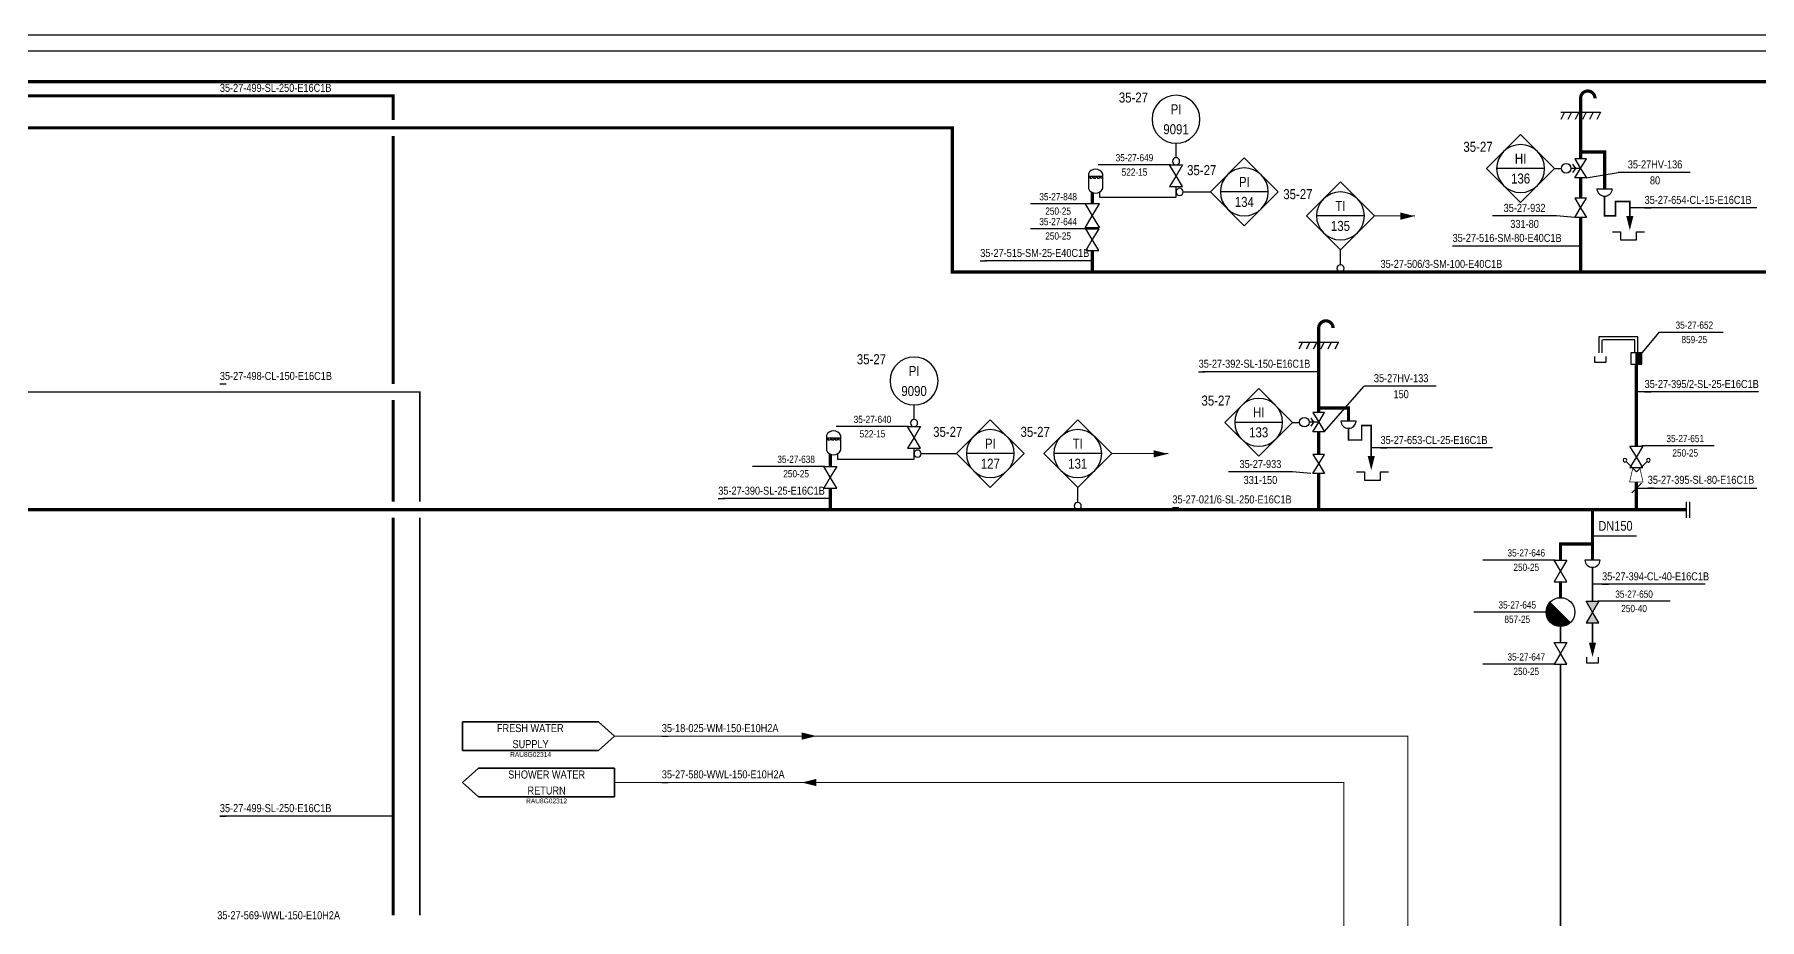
# Model space of a CAD drawing. Header units: millimetres. Extents: x -415 to 12957, y -5 to 599.
# Drawn here: x 10022 to 10560, y 318 to 594 of the extents above; entities that cross this region are included whole.
import ezdxf
from ezdxf.enums import TextEntityAlignment as Align

# ---------------------------------------------------------------- set-up
doc = ezdxf.new("R2010")
doc.units = ezdxf.units.MM
doc.header["$LTSCALE"] = 10
doc.header["$MEASUREMENT"] = 0
doc.linetypes.add('DASHDOT2', pattern=[0.5, 0.25, -0.125, 0, -0.125])
doc.linetypes.add('DASHEDX2', pattern=[1.5, 1, -0.5])
doc.layers.get('0').update_dxf_attribs({"linetype": 'CONTINUOUS'})
for name, color, linetype in [('ILMAPUTKET', 7, 'CONTINUOUS'), ('LAITTEISTO', 7, 'CONTINUOUS'), ('P-A-SHEET', 3, 'CONTINUOUS'), ('P-COND', 4, 'CONTINUOUS'), ('P-CVPOS', 7, 'CONTINUOUS'), ('P-EQUIPMENTS', 7, 'CONTINUOUS'), ('P-INSTRPOS_TEXTS', 7, 'CONTINUOUS'), ('P-INSTRU', 7, 'CONTINUOUS'), ('P-LINEPOS', 7, 'CONTINUOUS'), ('P-OTHER', 7, 'CONTINUOUS'), ('P-STEAM1', 6, 'CONTINUOUS'), ('P-SYMB', 7, 'CONTINUOUS'), ('P-TEXT', 7, 'CONTINUOUS'), ('P-VALVEPOS', 7, 'CONTINUOUS'), ('P-VENTS', 7, 'CONTINUOUS'), ('P-WATER', 3, 'CONTINUOUS'), ('PUTKIKARTIOT', 7, 'CONTINUOUS'), ('VEDENEROTTIMET', 7, 'CONTINUOUS')]:
    doc.layers.add(name, color=color, linetype=linetype)
doc.layers.add('VESIKIERROT', color=100, linetype='DASHDOT2', lineweight=35)
doc.styles.add('ARIAL', font='ARIALN.TTF')
doc.styles.add('ARIALN', font='ARIALN.TTF')
doc.styles.add('LEGIBLE', font='ARIALN.TTF')
doc.styles.get("Standard").update_dxf_attribs({"font": 'ARIALN.TTF'})

# ---------------------------------------------------------------- blocks, each defined once
blk = doc.blocks.new('PI321O06')
blk.add_hatch(color=256).paths.add_polyline_path([(0.5, 0), (-0.5, 0), (-0.5, -0.5), (0.5, -0.5)])
for p, q in [((0.5, 0.5), (-0.5, 0.5)), ((-0.5, 0.5), (-0.5, -0.5)), ((-0.5, 0), (0.5, 0)), ((0.5, -0.5), (0.5, 0.5)), ((-0.5, -0.5), (0.5, -0.5))]:
    blk.add_line(p, q)
blk = doc.blocks.new('PI314')
for p, q in [((0, 2.5), (0, -2.5)), ((1, 2.5), (1, -2.5))]:
    blk.add_line(p, q)
blk = doc.blocks.new('ARROW')
blk.add_solid([(-2.5, -1.25), (-2.5, 1.25), (2.5, 0)])
at = {"linetype": 'Continuous', "flags": 1}
blk.add_attdef('SYM_WIDTH', (0, 0), '', height=3, dxfattribs=at)
blk = doc.blocks.new('T100CON')
at = {"const_width": 0.25}
blk.add_lwpolyline([(-2.5, 2.4), (2.5, 1.28), (2.5, -1.12), (-2.5, -2.24)], close=True, dxfattribs=at)
at = {"style": 'LEGIBLE', "flags": 9}
for tag, p in [('SYM_WIDTH', (0, 0)), ('FC', (0, 3.5))]:
    blk.add_attdef(tag, p, '', height=1.8, dxfattribs=at)
blk = doc.blocks.new('PPI_0103B')
at = {"color": 0, "linetype": 'ByBlock'}
blk.add_circle((0, 0), 1.25, dxfattribs=at)
blk = doc.blocks.new('PPI_1100A')
at = {"color": 0, "linetype": 'ByBlock'}
blk.add_line((0, 0), (2, 0), dxfattribs=at)
blk = doc.blocks.new('PPI_0900A')
at = {"color": 0, "linetype": 'ByBlock'}
blk.add_line((-2.5, 0), (2.5, 0), dxfattribs=at)
blk = doc.blocks.new('PPI_1000A')
at = {"color": 0, "linetype": 'ByBlock'}
blk.add_line((-1, 0), (1, 0), dxfattribs=at)
blk = doc.blocks.new('PPI_1207A')
at = {"color": 0, "linetype": 'ByBlock'}
for p, q in [((-8.5, 0), (0, 8.5)), ((0, 8.5), (8.5, 0)), ((0, -8.5), (-8.5, 0)), ((-6, 0), (6, 0)), ((8.5, 0), (0, -8.5))]:
    blk.add_line(p, q, dxfattribs=at)
blk.add_circle((0, 0), 6, dxfattribs=at)
blk = doc.blocks.new('LPoist')
at = {"const_width": 3.75}
blk.add_lwpolyline([(1.33, 2.42, -1), (-1.33, 5.08, -5.843182)], format="xyb", dxfattribs=at)
blk.add_circle((0, 3.75), 3.75)
blk = doc.blocks.new('PPI_1200A')
at = {"color": 0, "linetype": 'ByBlock'}
blk.add_circle((0, 0), 6, dxfattribs=at)
blk = doc.blocks.new('*U61')
at = {"color": 0}
for points in [[(5, 4.5), (0, 0)], [(0, 0), (5, -4.5)], [(47.5, 4.5), (5, 4.5)], [(47.5, -4.5), (47.5, 4.5)], [(5, -4.5), (47.5, -4.5)]]:
    blk.add_lwpolyline(points, close=True, dxfattribs=at)
at = {"color": 7, "style": 'ARIALN'}
for tag, p in [('TEKSTI1', (26.25, 2.5)), ('TEKSTI2', (26.25, -2.5))]:
    blk.add_attdef(tag, text='', height=2.5, dxfattribs=at).set_placement(p, align=Align.MIDDLE_CENTER)
at = {"color": 1, "style": 'ARIALN'}
blk.add_attdef('KAAVIO', text='', height=1.5, dxfattribs=at).set_placement((26.25, -5), align=Align.TOP_CENTER)
blk = doc.blocks.new('*U60')
at = {"color": 0}
for points in [[(-47.5, -4.5), (-47.5, 4.5)], [(-47.5, 4.5), (-5, 4.5)], [(-5, 4.5), (0, 0)], [(0, 0), (-5, -4.5)], [(-5, -4.5), (-47.5, -4.5)]]:
    blk.add_lwpolyline(points, close=True, dxfattribs=at)
at = {"color": 7, "style": 'ARIALN'}
for tag, p in [('TEKSTI1', (-26.25, 2.5)), ('TEKSTI2', (-26.25, -2.5))]:
    blk.add_attdef(tag, text='', height=2.5, dxfattribs=at).set_placement(p, align=Align.MIDDLE_CENTER)
at = {"color": 1, "style": 'ARIALN'}
blk.add_attdef('KAAVIO', text='', height=1.5, dxfattribs=at).set_placement((-26.25, -5), align=Align.TOP_CENTER)
blk = doc.blocks.new('P7A1100')
at = {"color": 0, "linetype": 'ByBlock'}
for points in [[(-3, -1.8), (-3, 1.8), (0, 0)], [(3, -1.8), (3, 1.8), (0, 0)]]:
    blk.add_lwpolyline(points, close=True, dxfattribs=at)
blk = doc.blocks.new('PRO66DD')
h = blk.add_hatch(color=0)
h.paths.add_polyline_path([(-3, 1.8), (-3, -1.8), (0, 0)])
h.paths.add_polyline_path([(3, -1.8), (3, 1.8), (0, 0)])
at = {"layer": 'P-VENTS', "color": 0, "linetype": 'Continuous'}
for points in [[(-3, -1.8), (-3, 1.8), (0, 0)], [(3, -1.8), (3, 1.8), (0, 0)]]:
    blk.add_lwpolyline(points, close=True, dxfattribs=at)
blk = doc.blocks.new('P7A0127')
at = {"color": 0, "linetype": 'ByBlock'}
for p, q in [((-7.5, 20), (-7.5, 17.5)), ((7.5, 17.5), (7.5, 20)), ((7.5, 17.5), (-7.5, 17.5)), ((-7.5, 17.5), (-7.5, 5)), ((7.5, 5), (7.5, 17.5))]:
    blk.add_line(p, q, dxfattribs=at)
at = {"color": 0, "linetype": 'DASHEDX2', "ltscale": 0.25}
for points in [[(-7.5, 16.5), (7.5, 16.5)], [(-6, 15.5), (6, 15.5)]]:
    blk.add_lwpolyline(points, dxfattribs=at)
at = {"color": 0, "linetype": 'ByBlock'}
for centre, start, end in [((0, 16.9), 22.4569, 157.5431), ((0, 8.1), 202.4569, 337.5431)]:
    blk.add_arc(centre, 8.12, start, end, dxfattribs=at)
blk = doc.blocks.new('P7A1304')
at = {"color": 0, "linetype": 'ByBlock'}
blk.add_line((1.5, 1.5), (-1.5, -1.5), dxfattribs=at)
blk = doc.blocks.new('PPI_2100A')
at = {"color": 0, "linetype": 'ByBlock'}
blk.add_line((0, 0), (2, 0), dxfattribs=at)
blk = doc.blocks.new('P7A1330')
at = {"color": 0, "linetype": 'ByBlock'}
for q in [(-3.25, 3.25), (3.25, 3.25)]:
    blk.add_line((0, 0), q, dxfattribs=at)
for centre, start, end in [((-3.66, 3.66), 90, 270), ((-3.66, 3.66), 270, 90), ((3.66, 3.66), 90, 270), ((3.66, 3.66), 270, 90)]:
    blk.add_arc(centre, 0.575, start, end, dxfattribs=at)
blk = doc.blocks.new('CVE63D7')
at = {"color": 0, "linetype": 'Continuous'}
blk.add_lwpolyline([(-1.5, 4.5, -1), (1.5, 4.5, -1), (-1.5, 4.5)], format="xyb", close=True, dxfattribs=at)
for points in [[(-1.27, 2.39), (0, 1.5), (1.27, 2.39)], [(0, 0), (0, 3)]]:
    blk.add_lwpolyline(points, dxfattribs=at)
at = {"layer": 'P-VENTS', "color": 0, "linetype": 'Continuous'}
for points in [[(-3, -1.8), (-3, 1.8), (0, 0)], [(3, -1.8), (3, 1.8), (0, 0)]]:
    blk.add_lwpolyline(points, close=True, dxfattribs=at)
blk = doc.blocks.new('CVE63EC')
at = {"color": 0, "linetype": 'Continuous'}
blk.add_lwpolyline([(-1.5, 4.5, -1), (1.5, 4.5, -1), (-1.5, 4.5)], format="xyb", close=True, dxfattribs=at)
for points in [[(-1.27, 2.39), (0, 1.5), (1.27, 2.39)], [(0, 0), (0, 3)]]:
    blk.add_lwpolyline(points, dxfattribs=at)
at = {"layer": 'P-VENTS', "color": 0, "linetype": 'Continuous'}
for points in [[(-3, -1.8), (-3, 1.8), (0, 0)], [(3, -1.8), (3, 1.8), (0, 0)]]:
    blk.add_lwpolyline(points, close=True, dxfattribs=at)
blk = doc.blocks.new('P7A1333')
at = {"color": 0, "linetype": 'ByBlock'}
for p, q in [((-5, 0), (-2.5, 0)), ((-2.5, 0), (-2.5, -2.5)), ((2.5, -2.5), (2.5, 0)), ((2.5, 0), (5, 0)), ((-2.5, -2.5), (2.5, -2.5))]:
    blk.add_line(p, q, dxfattribs=at)

msp = doc.modelspace()

# ---------------------------------------------------------------- linework, layer by layer
at = {"layer": 'ILMAPUTKET', "linetype": 'Continuous'}
msp.add_lwpolyline([(10522.26, 494.72), (10522.26, 499.72), (10510.11, 499.72), (10510.11, 494.72)], dxfattribs=at)
at = {"layer": 'ILMAPUTKET', "linetype": 'DASHEDX2'}
msp.add_lwpolyline([(10521.36, 494.72), (10521.36, 498.82), (10511.01, 498.82), (10511.01, 494.72)], dxfattribs=at)
at = {"layer": 'LAITTEISTO', "linetype": 'Continuous'}
for points in [[(10499.36, 569.86), (10498.23, 567.61)], [(10498.23, 569.86), (10510.61, 569.86)], [(10501.61, 569.86), (10500.48, 567.61)], [(10503.86, 569.86), (10502.73, 567.61)], [(10506.11, 569.86), (10504.98, 567.61)], [(10508.36, 569.86), (10507.23, 567.61)], [(10510.61, 569.86), (10509.48, 567.61)], [(10416.43, 498.08), (10428.81, 498.08)], [(10417.56, 498.08), (10416.43, 495.83)], [(10419.81, 498.08), (10418.68, 495.83)], [(10422.06, 498.08), (10420.93, 495.83)], [(10424.31, 498.08), (10423.18, 495.83)], [(10426.56, 498.08), (10425.43, 495.83)], [(10428.81, 498.08), (10427.68, 495.83)]]:
    msp.add_lwpolyline(points, dxfattribs=at)
at = {"layer": 'P-A-SHEET', "color": 7, "const_width": 0.35}
for points in [[(-410, 0), (12952.06, 0), (12952.06, 594), (-410, 594)], [(-405, 5), (12947.06, 5), (12947.06, 589), (-405, 589)]]:
    msp.add_lwpolyline(points, close=True, dxfattribs=at)
at = {"layer": 'P-COND', "linetype": 'Continuous'}
msp.add_lwpolyline([(10511.92, 543.66, 0.5, 0.5, 0), (10511.92, 537.5, 0.5, 0.5, 0), (10515.29, 537.5, 0.5, 0.5, 0), (10515.29, 542, 0.5, 0.5, 0), (10519.79, 542, 0.5, 0.5, 0), (10519.79, 537.5, 0, 0, 0)], format="xyseb", dxfattribs=at)
at = {"layer": 'P-COND', "const_width": 0.5}
msp.add_lwpolyline([(9965.01, 482.5), (10141.92, 482.5), (10141.92, 448.25)], dxfattribs=at)
at = {"layer": 'P-COND', "linetype": 'Continuous', "const_width": 0.5}
for points in [[(10439.04, 462.5), (10439.04, 472), (10436.04, 472), (10436.04, 467.5), (10431.92, 467.5), (10431.92, 471.16)], [(10141.92, 443.25), (10141.92, 319.03)], [(10508.14, 417.1), (10508.14, 427.73)], [(10498.14, 409.23), (10498.14, 404.23)], [(10508.14, 410.35), (10508.14, 404.23)], [(10498.14, 397.48), (10498.14, 33.39)]]:
    msp.add_lwpolyline(points, dxfattribs=at)
at = {"layer": 'P-CVPOS'}
for points in [[(10506.11, 549.35), (10516.11, 551.1)], [(10424.31, 470.06), (10436.81, 484.31)]]:
    msp.add_lwpolyline(points, dxfattribs=at)
at = {"layer": 'P-INSTRU', "linetype": 'Continuous'}
for points in [[(10378.06, 555.69), (10378.06, 560.19)], [(10496.28, 552.3), (10498.41, 552.3)], [(10354.17, 544.74), (10354.17, 543.31), (10378.06, 543.31), (10378.06, 546.69)], [(10380.31, 545), (10388.77, 545)], [(10452.63, 537.44), (10440.01, 537.5)], [(10429.41, 522.25), (10429.41, 526.91)], [(10296.24, 473.93), (10296.24, 478.43)], [(10414.49, 473.01), (10416.61, 473.01)], [(10272.34, 462.98), (10272.34, 461.55), (10296.24, 461.55), (10296.24, 464.93)], [(10298.49, 463.24), (10309.44, 463.24)], [(10375.58, 463.18), (10357.97, 463.24)], [(10347.36, 447.99), (10347.36, 452.65)]]:
    msp.add_lwpolyline(points, dxfattribs=at)
at = {"layer": 'P-LINEPOS'}
for points in [[(10559.42, 540), (10519.79, 540)], [(10476.92, 465), (10439.04, 465)], [(10521.92, 452.5), (10559.42, 452.5)], [(10543.36, 422.41), (10508.14, 422.41)], [(10133.57, 350), (10079.42, 350)]]:
    msp.add_lwpolyline(points, dxfattribs=at)
at = {"layer": 'P-OTHER'}
for points in [[(10538.61, 551.1), (10516.11, 551.1)], [(10464.42, 528.12), (10504.42, 528.12)], [(10351.92, 523.43), (10318.48, 523.43)], [(10512.28, 493.62), (10512.28, 491.72), (10508.84, 491.72), (10508.84, 493.62)], [(10422.62, 488.83), (10386.28, 488.83)], [(10459.31, 484.31), (10436.81, 484.31)], [(10559.95, 482.56), (10521.81, 482.56)], [(10270.09, 449.17), (10236.65, 449.17)], [(10506.42, 397.73), (10506.42, 399.63)], [(10509.86, 399.63), (10509.86, 397.73)], [(10509.86, 397.73), (10506.42, 397.73)]]:
    msp.add_lwpolyline(points, dxfattribs=at)
at = {"layer": 'P-STEAM1', "linetype": 'Continuous', "const_width": 1}
for points in [[(9965.01, 579.44), (12426.02, 579.44)], [(9965.01, 565), (10308.19, 565), (10308.19, 520), (10656.92, 520)], [(10511.92, 545.91), (10511.92, 557.46), (10504.42, 557.46)], [(10504.42, 543), (10504.42, 549.35)], [(10351.92, 541.25), (10351.92, 544.74)], [(10351.92, 533.48), (10351.92, 533.75)], [(10504.42, 520), (10504.42, 537)], [(10351.92, 520), (10351.92, 526.73)], [(10521.81, 491.22), (10521.81, 465.71)], [(10431.92, 473.41), (10431.92, 474.96), (10431.92, 477.5), (10422.59, 477.5)], [(10422.62, 463), (10422.62, 470.06)], [(10270.09, 459.22), (10270.09, 462.98)], [(10270.09, 445.74), (10270.09, 452.47)], [(10422.62, 445.71), (10422.62, 457)], [(10521.81, 454.36), (10521.81, 445.71)], [(9965.01, 445.75), (10537.43, 445.71)], [(10508.14, 445.71), (10508.14, 429.98)], [(10498.14, 423.23), (10498.14, 418.23)]]:
    msp.add_lwpolyline(points, dxfattribs=at)
for points in [[(10504.42, 555.35), (10504.42, 574.26, -1), (10508.92, 574.26)], [(10422.62, 476.06), (10422.62, 502.47, -1), (10427.12, 502.47)]]:
    msp.add_lwpolyline(points, format="xyb", dxfattribs=at)
at = {"layer": 'P-STEAM1', "const_width": 1}
for points in [[(9965.01, 575), (10133.57, 575), (10133.57, 567.5)], [(10133.57, 485.02), (10133.57, 562.5)], [(10133.57, 448.25), (10133.57, 480.02)], [(10133.57, 443.25), (10133.57, 319.03)]]:
    msp.add_lwpolyline(points, dxfattribs=at)
at = {"layer": 'P-STEAM1', "linetype": 'Continuous'}
msp.add_lwpolyline([(10498.14, 429.98, 1, 1, 0), (10498.14, 434.98, 1, 1, 0), (10508.14, 434.98, 0, 0, 0)], format="xyseb", dxfattribs=at)
at = {"layer": 'P-VALVEPOS'}
for points in [[(10376.38, 553.44), (10353.78, 553.44)], [(10350.23, 541.25), (10332.63, 541.25)], [(10350.23, 533.48), (10332.63, 533.48)], [(10502.62, 537), (10496.92, 537.5), (10476.92, 537.5)], [(10548.94, 501.13), (10528.83, 501.13), (10523.56, 494.72)], [(10294.55, 471.68), (10271.95, 471.68)], [(10546.1, 465.7), (10523.5, 465.7)], [(10268.41, 459.22), (10245.81, 459.22)], [(10420.12, 457), (10414.42, 457.5), (10394.42, 457.5)], [(10521.92, 437.5), (10508.14, 437.5)], [(10496.45, 429.98), (10473.85, 429.98)], [(10532.43, 417.1), (10509.83, 417.1)], [(10493.64, 413.73), (10471.04, 413.73)], [(10496.45, 397.48), (10473.85, 397.48)]]:
    msp.add_lwpolyline(points, dxfattribs=at)
at = {"layer": 'P-WATER', "const_width": 0.35}
for points in [[(10285.77, 224.58), (10450.48, 224.58), (10450.48, 375), (10202.77, 375)], [(10352.08, 250.4), (10430.48, 250.4), (10430.48, 360.48), (10202.77, 360.48)]]:
    msp.add_lwpolyline(points, dxfattribs=at)
at = {"layer": 'VEDENEROTTIMET'}
for points in [[(10509.54, 545.91), (10514.3, 545.91)], [(10434.3, 473.41), (10429.54, 473.41)], [(10510.52, 429.98), (10505.76, 429.98)]]:
    msp.add_lwpolyline(points, dxfattribs=at)
for centre in [(10511.92, 546.05), (10431.92, 473.55), (10508.14, 430.11)]:
    msp.add_arc(centre, 2.39, 183.296, 356.704, dxfattribs=at)

# ---------------------------------------------------------------- block references
at = {"layer": 'ILMAPUTKET', "xscale": 3.5, "yscale": 3.5, "zscale": 3.5, "rotation": 90.00000000000001}
msp.add_blockref('PI321O06', (10521.81, 492.97), dxfattribs=at)
at = {"layer": 'P-COND', "linetype": 'Continuous', "yscale": 0.900000000000091, "zscale": 0.900000000000091}
for p, xscale, rotation in [((10519.79, 535.25), 0.900000000000091, 270.0000000000001), ((10439.04, 460.25), -0.900000000000091, 89.9999999999996), ((10508.14, 401.98), 0.900000000000091, 270)]:
    msp.add_blockref('ARROW', p, dxfattribs=dict(at, xscale=xscale, rotation=rotation))
at = {"layer": 'P-CVPOS', "color": 140, "xscale": -1}
for p in [(10527.67, 551.1), (10448.37, 484.31)]:
    msp.add_blockref('PPI_1000A', p, dxfattribs=at)
at = {"layer": 'P-EQUIPMENTS', "xscale": 0.3002463749403548, "yscale": 0.3002463749403548, "zscale": 0.3002463749403548}
for p in [(10352.95, 544.61), (10271.12, 462.85)]:
    msp.add_blockref('P7A0127', p, dxfattribs=at)
at = {"layer": 'P-INSTRU', "color": 140}
for name, p, xscale, yscale, zscale in [('PPI_1200A', (10378.06, 567.69), -1.2478, 1.2478, 1.2478), ('PPI_1207A', (10485.68, 552.3), -1.2478, 1.2478, 1.2478), ('PPI_0103B', (10378.06, 554.56), -0.899999999999636, 0.899999999999636, 0.899999999999636), ('PPI_1207A', (10399.39, 545), -1.2478, 1.2478, 1.2478), ('PPI_0103B', (10379.19, 545), -0.899999999999636, 0.899999999999636, 0.899999999999636), ('PPI_1207A', (10429.42, 537.5), -1.2478, 1.2478, 1.2478), ('PPI_0103B', (10429.41, 521.12), -0.899999999999636, 0.899999999999636, 0.899999999999636), ('PPI_1200A', (10296.24, 485.93), -1.2478, 1.2478, 1.2478), ('PPI_1207A', (10403.88, 473.01), -1.2478, 1.2478, 1.2478), ('PPI_0103B', (10296.24, 472.8), -0.899999999999636, 0.899999999999636, 0.899999999999636), ('PPI_1207A', (10320.06, 463.24), -1.2478, 1.2478, 1.2478), ('PPI_1207A', (10347.37, 463.24), -1.2478, 1.2478, 1.2478), ('PPI_0103B', (10297.36, 463.24), -0.899999999999636, 0.899999999999636, 0.899999999999636), ('PPI_0103B', (10347.36, 446.86), -0.899999999999636, 0.899999999999636, 0.899999999999636)]:
    msp.add_blockref(name, p, dxfattribs=dict(at, xscale=xscale, yscale=yscale, zscale=zscale))
at = {"layer": 'P-LINEPOS', "color": 140}
for name, p in [('PPI_1100A', (10079.42, 575)), ('PPI_1100A', (10524.42, 540)), ('PPI_1100A', (10464.43, 528.12)), ('PPI_1100A', (10316.91, 523.43)), ('PPI_2100A', (10441.92, 520)), ('PPI_1100A', (10079.42, 485)), ('PPI_1100A', (10385.13, 488.83)), ('PPI_2100A', (10524.42, 482.5)), ('PPI_1100A', (10441.92, 465)), ('PPI_1100A', (10235.09, 449.17)), ('PPI_1100A', (10525.39, 452.56)), ('PPI_2100A', (10376.92, 446.44)), ('PPI_1100A', (10511.13, 422.41)), ('PPI_1100A', (10217.46, 375)), ('PPI_1100A', (10217.46, 360.55)), ('PPI_1100A', (10079.42, 350))]:
    msp.add_blockref(name, p, dxfattribs=at)
at = {"layer": 'P-LINEPOS'}
msp.add_blockref('P7A1304', (10521.92, 452.5), dxfattribs=at)
at = {"layer": 'P-OTHER', "xscale": -1}
msp.add_blockref('PI314', (10538.43, 445.71), dxfattribs=at)
at = {"layer": 'P-OTHER'}
ref = msp.add_blockref('*U61', (10202.72, 375), dxfattribs=dict(at, xscale=-1))
ref.add_attrib('TEKSTI1', 'FRESH WATER', dxfattribs={"layer": '0', "color": 7, "height": 2.5, "style": 'ARIALN'}).set_placement((10176.37, 377.5), align=Align.MIDDLE_CENTER)
ref.add_attrib('TEKSTI2', 'SUPPLY', dxfattribs={"layer": '0', "color": 7, "height": 2.5, "style": 'ARIALN'}).set_placement((10176.47, 372.5), align=Align.MIDDLE_CENTER)
ref.add_attrib('KAAVIO', 'RAU8G02314', dxfattribs={"layer": '0', "color": 1, "height": 1.5, "style": 'ARIALN'}).set_placement((10176.47, 370), align=Align.TOP_CENTER)
ref = msp.add_blockref('*U60', (10155.22, 360.5), dxfattribs=dict(at, xscale=-1))
ref.add_attrib('TEKSTI1', 'SHOWER WATER', dxfattribs={"layer": '0', "color": 7, "height": 2.5, "style": 'ARIALN'}).set_placement((10181.47, 363), align=Align.MIDDLE_CENTER)
ref.add_attrib('TEKSTI2', 'RETURN', dxfattribs={"layer": '0', "color": 7, "height": 2.5, "style": 'ARIALN'}).set_placement((10181.47, 358), align=Align.MIDDLE_CENTER)
ref.add_attrib('KAAVIO', 'RAU8G02312', dxfattribs={"layer": '0', "color": 1, "height": 1.5, "style": 'ARIALN'}).set_placement((10181.47, 355.5), align=Align.TOP_CENTER)
at = {"layer": 'P-SYMB', "xscale": -0.9000000000000908, "yscale": 0.9000000000000908, "zscale": 0.9000000000000908, "rotation": 180.1618003262482}
for p in [(10450.38, 537.44), (10373.33, 463.18)]:
    msp.add_blockref('ARROW', p, dxfattribs=at)
at = {"layer": 'P-SYMB'}
for name, p in [('P7A1333', (10519.42, 532.5)), ('P7A1330', (10521.92, 457.5)), ('P7A1333', (10439.42, 457.5))]:
    msp.add_blockref(name, p, dxfattribs=at)
at = {"layer": 'P-SYMB', "xscale": 1.199999999999818, "yscale": 1.199999999999818, "zscale": 1.199999999999818}
msp.add_blockref('LPoist', (10498.14, 409.23), dxfattribs=at)
at = {"layer": 'P-VALVEPOS', "color": 140, "xscale": -0.9, "yscale": 0.9, "zscale": 0.9}
for p in [(10365.08, 553.44), (10341.23, 541.25), (10341.23, 533.48), (10539.94, 501.13), (10283.25, 471.68), (10537.1, 465.7), (10259.41, 459.22), (10487.45, 429.98), (10521.13, 417.1), (10484.64, 413.73), (10487.45, 397.48)]:
    msp.add_blockref('PPI_0900A', p, dxfattribs=at)
at = {"layer": 'P-VALVEPOS', "color": 140, "rotation": 180}
for p in [(10486.92, 537.5), (10404.42, 457.5)]:
    msp.add_blockref('PPI_0900A', p, dxfattribs=at)
at = {"layer": 'P-VENTS', "rotation": 90}
for name, p in [('CVE63D7', (10504.42, 552.35)), ('P7A1100', (10504.42, 540)), ('CVE63EC', (10422.62, 473.06)), ('P7A1100', (10422.62, 460))]:
    msp.add_blockref(name, p, dxfattribs=at)
at = {"layer": 'P-VENTS'}
for name, p, xscale, yscale, zscale, rotation in [('P7A1100', (10378.06, 550.06), 1.125, 1.125, 1.125, 270), ('P7A1100', (10351.92, 537.5), 1.25, 1.25, 1.25, 90), ('P7A1100', (10351.92, 530.1), 1.125, 1.125, 1.125, 270), ('P7A1100', (10296.24, 468.3), 1.125, 1.125, 1.125, 270), ('P7A1100', (10521.83, 462.24), 1.125, 1.125, 1.125, 270), ('P7A1100', (10270.09, 455.84), 1.125, 1.125, 1.125, 270), ('P7A1100', (10498.14, 426.6), 1.125, 1.125, 1.125, 270), ('PRO66DD', (10508.14, 413.73), 1.125000000000022, 1.125000000000022, 1.125000000000022, 270), ('P7A1100', (10498.14, 400.85), 1.125, 1.125, 1.125, 270)]:
    msp.add_blockref(name, p, dxfattribs=dict(at, xscale=xscale, yscale=yscale, zscale=zscale, rotation=rotation))
at = {"layer": 'PUTKIKARTIOT', "xscale": 0.8999999999996362, "yscale": 0.8999999999996362, "zscale": 0.8999999999996362, "rotation": 90.00000000000001}
msp.add_blockref('T100CON', (10521.9, 456.61), dxfattribs=at)
at = {"layer": 'VESIKIERROT', "xscale": -0.8999999999996362, "yscale": 0.8999999999996362, "zscale": 0.8999999999996362, "rotation": 180}
msp.add_blockref('ARROW', (10263.44, 375), dxfattribs=at)
at = {"layer": 'VESIKIERROT', "xscale": -0.8999999999996362, "yscale": 0.8999999999996362, "zscale": 0.8999999999996362}
msp.add_blockref('ARROW', (10263.44, 360.48), dxfattribs=at)

# ---------------------------------------------------------------- texts
at = {"layer": 'P-CVPOS', "color": 140, "style": 'ARIAL'}
for s, p in [('35-27HV-136', (10527.67, 553.6)), ('80', (10527.67, 548.6)), ('35-27HV-133', (10448.37, 486.81)), ('150', (10448.37, 481.81))]:
    msp.add_text(s, height=2.5, dxfattribs=at).set_placement(p, align=Align.MIDDLE)
at = {"layer": 'P-INSTRPOS_TEXTS', "style": 'ARIAL'}
for p in [(10369.33, 572.93), (10476.94, 557.54), (10390.65, 550.24), (10420.69, 542.74), (10287.5, 491.17), (10395.14, 478.25), (10311.33, 468.48), (10338.64, 468.48)]:
    msp.add_text('35-27', height=3.119, dxfattribs=at).set_placement(p, align=Align.RIGHT)
for s, p in [('PI', (10378.06, 570.81)), ('9091', (10378.06, 564.57)), ('HI', (10485.68, 555.42)), ('PI', (10399.39, 548.12)), ('136', (10485.68, 549.18)), ('134', (10399.39, 541.88)), ('TI', (10429.42, 540.62)), ('135', (10429.42, 534.38)), ('PI', (10296.24, 489.05)), ('9090', (10296.24, 482.81)), ('HI', (10403.88, 476.13)), ('133', (10403.88, 469.89)), ('PI', (10320.06, 466.36)), ('TI', (10347.37, 466.36)), ('127', (10320.06, 460.12)), ('131', (10347.37, 460.12))]:
    msp.add_text(s, height=3.119, dxfattribs=at).set_placement(p, align=Align.MIDDLE)
at = {"layer": 'P-LINEPOS', "color": 140, "style": 'ARIAL'}
for s, p in [('35-27-499-SL-250-E16C1B', (10079.42, 577.5)), ('35-27-654-CL-15-E16C1B', (10524.42, 542.5)), ('35-27-516-SM-80-E40C1B', (10464.43, 530.62)), ('35-27-515-SM-25-E40C1B', (10316.91, 525.93)), ('35-27-506/3-SM-100-E40C1B', (10441.92, 522.5)), ('35-27-392-SL-150-E16C1B', (10385.13, 491.33)), ('35-27-498-CL-150-E16C1B', (10079.42, 487.5)), ('35-27-395/2-SL-25-E16C1B', (10524.42, 485)), ('35-27-653-CL-25-E16C1B', (10441.92, 467.5)), ('35-27-390-SL-25-E16C1B', (10235.09, 451.67)), ('35-27-395-SL-80-E16C1B', (10525.39, 455.06)), ('35-27-021/6-SL-250-E16C1B', (10376.92, 448.94)), ('35-27-394-CL-40-E16C1B', (10511.13, 424.91)), ('35-18-025-WM-150-E10H2A', (10217.46, 377.5)), ('35-27-580-WWL-150-E10H2A', (10217.46, 363.05)), ('35-27-499-SL-250-E16C1B', (10079.42, 352.5)), ('35-27-569-WWL-150-E10H2A', (10078.61, 319.03))]:
    msp.add_text(s, height=2.5, dxfattribs=at).set_placement(p, align=Align.MIDDLE_LEFT)
at = {"layer": 'P-TEXT', "style": 'ARIALN'}
msp.add_text('DN150', height=3, dxfattribs=at).set_placement((10509.97, 440.67), align=Align.MIDDLE_LEFT)
at = {"layer": 'P-VALVEPOS', "color": 140, "style": 'ARIAL'}
for s, height, p in [('35-27-649', 2.25, (10365.08, 555.69)), ('522-15', 2.25, (10365.08, 551.19)), ('35-27-848', 2.25, (10341.23, 543.5)), ('250-25', 2.25, (10341.23, 539)), ('35-27-932', 2.5, (10486.92, 540)), ('35-27-644', 2.25, (10341.23, 535.73)), ('331-80', 2.5, (10486.92, 535)), ('250-25', 2.25, (10341.23, 531.23)), ('35-27-652', 2.25, (10539.94, 503.38)), ('859-25', 2.25, (10539.94, 498.88)), ('35-27-640', 2.25, (10283.25, 473.93)), ('522-15', 2.25, (10283.25, 469.43)), ('35-27-651', 2.25, (10537.1, 467.95)), ('250-25', 2.25, (10537.1, 463.45)), ('35-27-638', 2.25, (10259.41, 461.47)), ('250-25', 2.25, (10259.41, 456.97)), ('35-27-933', 2.5, (10404.42, 460)), ('331-150', 2.5, (10404.42, 455)), ('35-27-646', 2.25, (10487.45, 432.23)), ('250-25', 2.25, (10487.45, 427.73)), ('35-27-650', 2.25, (10521.13, 419.35)), ('35-27-645', 2.25, (10484.64, 415.98)), ('250-40', 2.25, (10521.13, 414.85)), ('857-25', 2.25, (10484.64, 411.48)), ('35-27-647', 2.25, (10487.45, 399.73)), ('250-25', 2.25, (10487.45, 395.23))]:
    msp.add_text(s, height=height, dxfattribs=at).set_placement(p, align=Align.MIDDLE)

doc.saveas('drawing.dxf')
